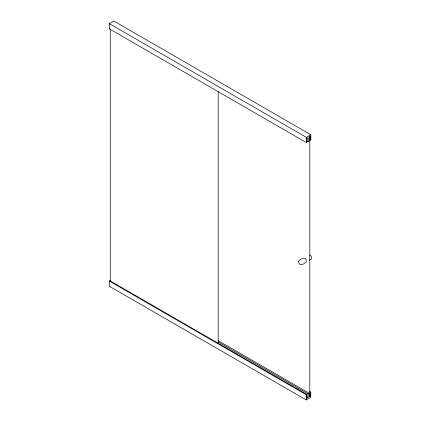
<?xml version="1.0" encoding="UTF-8"?>
<svg xmlns="http://www.w3.org/2000/svg" width="421" height="421" viewBox="0 0 421 421"><rect width="100%" height="100%" fill="white"/><g stroke="black" fill="none" stroke-linecap="round" stroke-linejoin="round"><path stroke-width="0.63" d="M308.035 141.588L308.035 137.688L306.909 138.341L306.909 142.24L306.346 142.561L109.386 28.849L109.386 23.65L113.886 21.05L310.851 134.767L310.851 139.967L310.288 140.288L310.288 136.388L309.161 137.041L309.161 140.94L308.035 141.588L306.898 140.93M109.386 28.849L109.949 28.523M109.386 23.65L306.346 137.367L310.851 134.767M309.63 391.493L310.766 392.151L310.766 397.35L306.267 399.95L109.302 286.233L109.302 281.033L109.865 280.712L306.83 394.424L306.83 398.324L307.951 397.677L307.951 393.777L218.01 341.847M309.393 260.225C312.556 259.878 312.066 256.026 309.756 255.042M109.302 281.033L306.267 394.751L306.83 394.424M307.951 393.777L309.077 393.125L309.077 397.024L310.203 396.377L310.203 392.477L310.766 392.151M217.999 340.542L309.077 393.125M306.814 397.019L307.951 397.677M309.803 136.572L309.803 396.498M306.346 137.367L306.346 142.561M306.267 394.751L306.267 399.95M218.189 91.525L218.189 343.573M110.265 29.16L110.265 281.207M298.657 261.12C298.426 266.725 303.32 265.009 306.293 261.778C306.525 256.173 301.631 257.889 298.657 261.12"/></g></svg>
